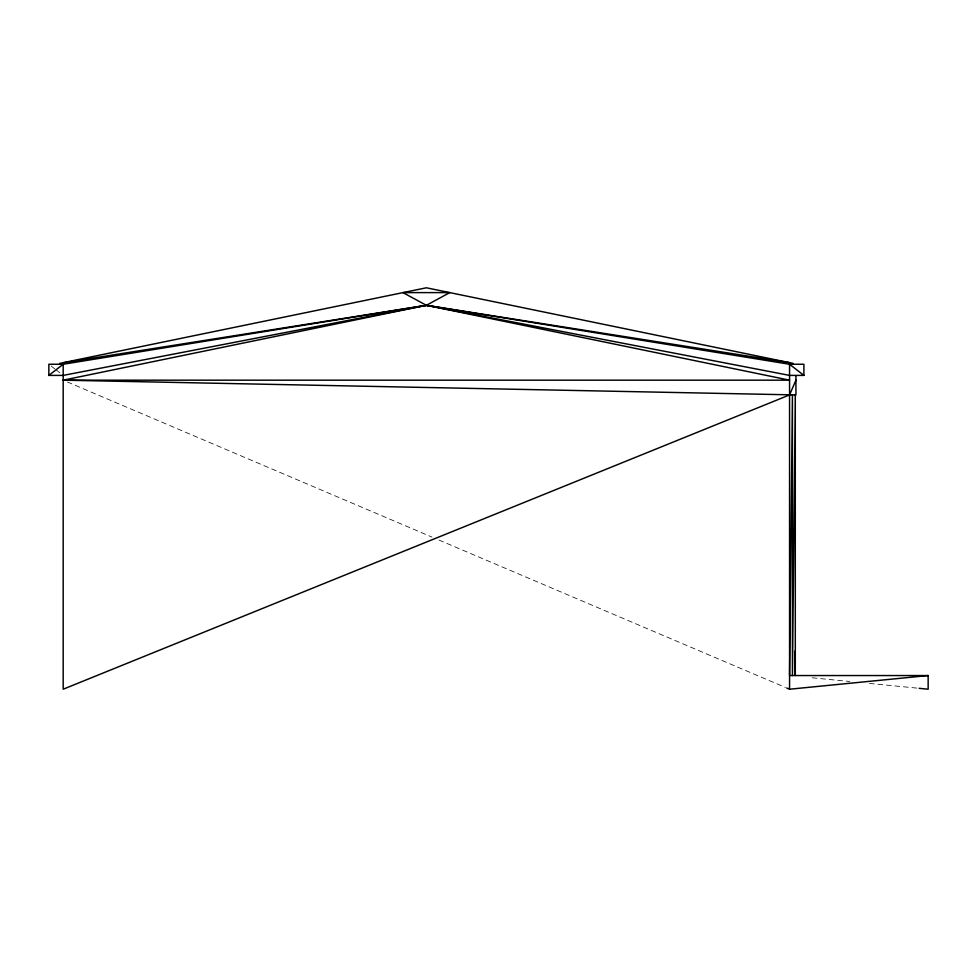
<?xml version="1.0" encoding="UTF-8"?>
<svg xmlns="http://www.w3.org/2000/svg" width="977" height="977" viewBox="0 0 977 977"><rect width="100%" height="100%" fill="white"/><g stroke="black" fill="none" stroke-linecap="round" stroke-linejoin="round"><path stroke-width="0.73" stroke-dasharray="4.88 3.66" d="M812.156 677.782L849.819 681.494M869.408 683.424L919.113 688.321M67.389 381.97L431.981 537.081M438.991 540.061L785.361 687.417M51.244 366.106L54.822 368.903M56.019 369.831L60.794 373.544"/><path stroke-width="1.47" d="M795.937 380.175L789.563 394.928L63.187 689.212L63.187 362.662L426.375 287.788L793.031 363.371M63.187 364.25L48.85 364.25L48.85 375.4L63.187 364.25L426.375 305.312L789.563 362.662L789.563 689.212L928.15 675.547L928.15 689.212L919.113 688.321M59.719 363.371L426.375 305.312L789.563 364.25L803.9 364.25L803.9 375.4L789.563 375.4L426.375 305.312L402.976 292.611L449.774 292.611L426.375 305.312L63.187 380.175L795.937 394.928L795.937 376.218M48.85 375.4L63.187 375.4L426.375 305.312L789.563 380.175L63.187 380.175M928.15 675.547L789.563 675.547L792.432 394.928L792.432 675.547L795.302 394.928L795.302 675.547L794.802 651.146M786.766 688.016L789.563 689.212M789.563 364.25L803.9 375.4"/></g></svg>
